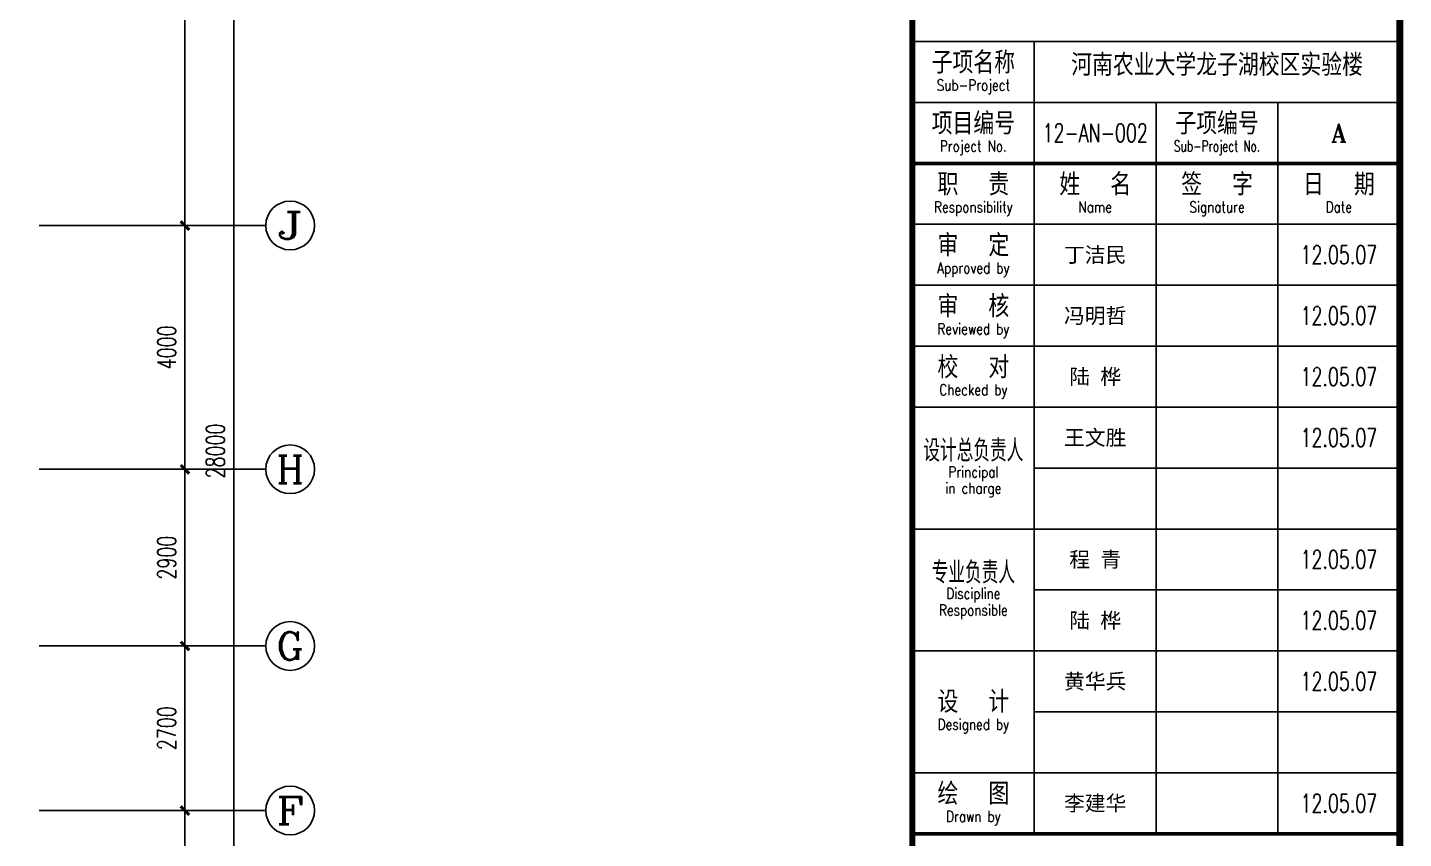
# Model space of a CAD drawing. Extents: x 190999 to 834799, y -200814 to 215286.
# Drawn here: x 524174 to 546759, y 87408 to 100716 of the extents above; entities that cross this region are included whole.
import ezdxf
from ezdxf.enums import TextEntityAlignment as Align

# ---------------------------------------------------------------- set-up
doc = ezdxf.new("R2010")
doc.units = 0
doc.header["$LTSCALE"] = 1000
doc.header["$MEASUREMENT"] = 0
for name, color, linetype in [('AXIS', 3, 'Continuous'), ('AXIS_TEXT', 7, 'Continuous'), ('图框', 189, 'Continuous')]:
    doc.layers.add(name, color=color, linetype=linetype)
doc.styles.add('_TCH_AXIS', font='COMPLEX', dxfattribs={"bigfont": 'GBCBIG'})
doc.styles.add('COMPLEX', font='COMPLEX')
doc.styles.add('DIM_FONT', font='SIMPLEX', dxfattribs={"width": 0.7, "bigfont": 'GBCBIG'})
doc.styles.add('TKZ1_tjhts.shx', font='tjromant.shx', dxfattribs={"bigfont": 'tjhts.shx'})
doc.styles.add('TKZ2_tjkts.shx', font='tjromant.shx', dxfattribs={"bigfont": 'tjkts.shx'})
doc.styles.add('车', font='simhei.ttf')
doc.dimstyles.new('DIMN', dxfattribs={"dimtxt": 300, "dimasz": 100, "dimexe": 250, "dimexo": 300, "dimgap": 150, "dimtad": 1, "dimdec": 0, "dimzin": 0, "dimdsep": 46, "dimtxsty": 'DIM_FONT', "dimblk": 'ARCHTICK', "dimcen": 0.09, "dimclrt": 7, "dimazin": 2, "dimtfac": 1, "dimtdec": 0, "dimtix": 1, "dimtmove": 2, "dimatfit": 3, "dimfxl": 0, "dimtolj": 1, "dimtzin": 0, "dimarcsym": 0})

# ---------------------------------------------------------------- blocks, each defined once
blk = doc.blocks.new('TJAD_TK_A0')
at = {"layer": '图框'}
for p, q in [((2072, -154.7), (2152, -154.7)), ((2092, -284.7), (2092, -154.7)), ((2072, -164.7), (2152, -164.7)), ((2112, -284.7), (2112, -164.7)), ((2132, -284.7), (2132, -164.7)), ((2072, -184.7), (2152, -184.7)), ((2072, -194.7), (2152, -194.7)), ((2072, -204.7), (2152, -204.7)), ((2072, -214.7), (2152, -214.7)), ((2092, -224.7), (2152, -224.7)), ((2072, -234.7), (2152, -234.7)), ((2092, -244.7), (2152, -244.7)), ((2072, -254.7), (2152, -254.7)), ((2092, -264.7), (2152, -264.7)), ((2072, -274.7), (2152, -274.7))]:
    blk.add_line(p, q, dxfattribs=at)
at = {"layer": '图框', "const_width": 1.2}
blk.add_lwpolyline([(2152, -431.7), (2152, 389.3), (998, 389.3), (998, -431.7)], close=True, dxfattribs=at)
at = {"layer": '图框'}
for points, const_width in [([(2072, 389.3), (2072, -431.7)], 1), ([(2072, -174.7), (2152, -174.7)], 0.6), ([(2072, -284.7), (2152, -284.7)], 0.6)]:
    blk.add_lwpolyline(points, dxfattribs=dict(at, const_width=const_width))
at = {"layer": '图框', "style": 'TKZ2_tjkts.shx'}
for s, p in [('子项名称', (2082, -158.16)), ('项目编号', (2082, -168.16)), ('子项编号', (2122, -168.16)), ('职  责', (2082, -178.16)), ('姓  名', (2102, -178.16)), ('签  字', (2122, -178.16)), ('日  期', (2142, -178.16)), ('审  定', (2082, -188.16)), ('审  核', (2082, -198.16)), ('校  对', (2082, -208.16)), ('设  计', (2082, -263.06)), ('绘  图', (2082, -278.16))]:
    blk.add_text(s, height=3.6, dxfattribs=at).set_placement(p, align=Align.MIDDLE_CENTER)
at = {"layer": '图框', "color": 3, "style": 'TKZ1_tjhts.shx'}
for s, height, p in [('河南农业大学龙子湖校区实验楼', 3.6, (2122, -158.54)), ('A', 3, (2142, -169.7))]:
    blk.add_text(s, height=height, dxfattribs=at).set_placement(p, align=Align.MIDDLE_CENTER)
at = {"layer": '图框', "style": 'TKZ2_tjkts.shx'}
for s, height, width, p in [('Sub-Project', 1.8, 0.8, (2082, -161.86)), ('Project No.', 1.8, 0.8, (2082, -171.86)), ('Sub-Project No.', 1.8, 0.7, (2122, -171.86)), ('Responsibility', 1.8, 0.8, (2082, -181.86)), ('Name', 1.8, 0.8, (2102, -181.86)), ('Signature', 1.8, 0.8, (2122, -181.86)), ('Date', 1.8, 0.8, (2142, -181.86)), ('Approved by', 1.8, 0.8, (2082, -191.86)), ('Reviewed by', 1.8, 0.8, (2082, -201.86)), ('Checked by', 1.8, 0.8, (2082, -211.86)), ('设计总负责人', 3.6, 0.8, (2082, -221.83)), ('Principal', 1.8, 0.8, (2082, -225.35)), ('in charge', 1.8, 0.8, (2082, -228)), ('专业负责人', 3.6, 0.8, (2082, -241.83)), ('Discipline', 1.8, 0.8, (2082, -245.28)), ('Responsible', 1.8, 0.8, (2082, -248)), ('Designed by', 1.8, 0.8, (2082, -266.76)), ('Drawn by', 1.8, 0.8, (2082, -281.86))]:
    blk.add_text(s, height=height, dxfattribs=dict(at, width=width)).set_placement(p, align=Align.MIDDLE_CENTER)
at = {"layer": '图框', "color": 3, "style": 'TKZ1_tjhts.shx', "width": 0.7}
blk.add_text('12-AN-002', height=3, dxfattribs=at).set_placement((2102, -169.7), align=Align.MIDDLE_CENTER)
at = {"layer": '图框', "color": 0, "style": '车'}
for s, p in [('丁洁民', (2102, -189.7)), ('冯明哲', (2102, -199.7)), ('陆 桦', (2102, -209.7)), ('王文胜', (2102, -219.7)), ('程 青', (2102, -239.7)), ('陆 桦', (2102, -249.7)), ('黄华兵', (2102, -259.7)), ('李建华', (2102, -279.7))]:
    blk.add_text(s, height=2.5, dxfattribs=at).set_placement(p, align=Align.MIDDLE_CENTER)
at = {"layer": '图框', "color": 0, "style": 'TKZ1_tjhts.shx', "width": 0.7}
for p in [(2142, -189.7), (2142, -199.7), (2142, -209.7), (2142, -219.7), (2142, -239.7), (2142, -249.7), (2142, -259.7), (2142, -279.7)]:
    blk.add_text('12.05.07', height=3, dxfattribs=at).set_placement(p, align=Align.MIDDLE_CENTER)
blk = doc.blocks.new('_ArchTick')
at = {"const_width": 0.5}
blk.add_lwpolyline([(-0.7, -0.7), (0.7, 0.7)], dxfattribs=at)
blk = doc.blocks.new('*D461')
at = {"layer": 'AXIS', "color": 0, "lineweight": -2}
for p, q in [((525963, 105467), (527008, 105467)), ((526758, 97467), (526758, 105467)), ((525963, 97467), (527008, 97467))]:
    blk.add_line(p, q, dxfattribs=at)
at = {"layer": 'Defpoints', "color": 0}
for p in [(525663, 105467), (526758, 105467), (525663, 97467)]:
    blk.add_point(p, dxfattribs=at)
at = {"layer": 'AXIS', "color": 0, "lineweight": -2, "xscale": 100, "yscale": 100, "zscale": 100}
for p, rotation in [((526758, 105467), 90), ((526758, 97467), 270)]:
    blk.add_blockref('_ArchTick', p, dxfattribs=dict(at, rotation=rotation))
at = {"layer": 'AXIS', "color": 7, "insert": (526458, 101467), "char_height": 300, "attachment_point": 5, "rotation": 90, "style": 'DIM_FONT'}
blk.add_mtext('\\A1;8000', dxfattribs=at)
blk = doc.blocks.new('*D462')
at = {"layer": 'AXIS', "color": 0, "lineweight": -2}
for p, q in [((525963, 97467), (527008, 97467)), ((526758, 93467), (526758, 97467)), ((525963, 93467), (527008, 93467))]:
    blk.add_line(p, q, dxfattribs=at)
at = {"layer": 'Defpoints', "color": 0}
for p in [(525663, 97467), (526758, 97467), (525663, 93467)]:
    blk.add_point(p, dxfattribs=at)
at = {"layer": 'AXIS', "color": 0, "lineweight": -2, "xscale": 100, "yscale": 100, "zscale": 100}
for p, rotation in [((526758, 97467), 90), ((526758, 93467), 270)]:
    blk.add_blockref('_ArchTick', p, dxfattribs=dict(at, rotation=rotation))
at = {"layer": 'AXIS', "color": 7, "insert": (526458, 95467), "char_height": 300, "attachment_point": 5, "rotation": 90, "style": 'DIM_FONT'}
blk.add_mtext('\\A1;4000', dxfattribs=at)
blk = doc.blocks.new('*D463')
at = {"layer": 'AXIS', "color": 0, "lineweight": -2}
for p, q in [((525963, 93467), (527008, 93467)), ((526758, 90567), (526758, 93467)), ((525963, 90567), (527008, 90567))]:
    blk.add_line(p, q, dxfattribs=at)
at = {"layer": 'Defpoints', "color": 0}
for p in [(525663, 93467), (526758, 93467), (525663, 90567)]:
    blk.add_point(p, dxfattribs=at)
at = {"layer": 'AXIS', "color": 0, "lineweight": -2, "xscale": 100, "yscale": 100, "zscale": 100}
for p, rotation in [((526758, 93467), 90), ((526758, 90567), 270)]:
    blk.add_blockref('_ArchTick', p, dxfattribs=dict(at, rotation=rotation))
at = {"layer": 'AXIS', "color": 7, "insert": (526458, 92017), "char_height": 300, "attachment_point": 5, "rotation": 90, "style": 'DIM_FONT'}
blk.add_mtext('\\A1;2900', dxfattribs=at)
blk = doc.blocks.new('*D464')
at = {"layer": 'AXIS', "color": 0, "lineweight": -2}
for p, q in [((525963, 90567), (527008, 90567)), ((526758, 87867), (526758, 90567)), ((525963, 87867), (527008, 87867))]:
    blk.add_line(p, q, dxfattribs=at)
at = {"layer": 'Defpoints', "color": 0}
for p in [(525663, 90567), (526758, 90567), (525663, 87867)]:
    blk.add_point(p, dxfattribs=at)
at = {"layer": 'AXIS', "color": 0, "lineweight": -2, "xscale": 100, "yscale": 100, "zscale": 100}
for p, rotation in [((526758, 90567), 90), ((526758, 87867), 270)]:
    blk.add_blockref('_ArchTick', p, dxfattribs=dict(at, rotation=rotation))
at = {"layer": 'AXIS', "color": 7, "insert": (526458, 89217), "char_height": 300, "attachment_point": 5, "rotation": 90, "style": 'DIM_FONT'}
blk.add_mtext('\\A1;2700', dxfattribs=at)
blk = doc.blocks.new('*D465')
at = {"layer": 'AXIS', "color": 0, "lineweight": -2}
for p, q in [((525963, 87867), (527008, 87867)), ((526758, 85467), (526758, 87867)), ((525963, 85467), (527008, 85467))]:
    blk.add_line(p, q, dxfattribs=at)
at = {"layer": 'Defpoints', "color": 0}
for p in [(525663, 87867), (526758, 87867), (525663, 85467)]:
    blk.add_point(p, dxfattribs=at)
at = {"layer": 'AXIS', "color": 0, "lineweight": -2, "xscale": 100, "yscale": 100, "zscale": 100}
for p, rotation in [((526758, 87867), 90), ((526758, 85467), 270)]:
    blk.add_blockref('_ArchTick', p, dxfattribs=dict(at, rotation=rotation))
at = {"layer": 'AXIS', "color": 7, "insert": (526458, 86667), "char_height": 300, "attachment_point": 5, "rotation": 90, "style": 'DIM_FONT'}
blk.add_mtext('\\A1;2400', dxfattribs=at)
blk = doc.blocks.new('*D469')
at = {"layer": 'AXIS', "color": 0, "lineweight": -2}
for p, q in [((525585, 107767), (527808, 107767)), ((527558, 79767), (527558, 107767)), ((525585, 79767), (527808, 79767))]:
    blk.add_line(p, q, dxfattribs=at)
at = {"layer": 'Defpoints', "color": 0}
for p in [(525285, 107767), (527558, 107767), (525285, 79767)]:
    blk.add_point(p, dxfattribs=at)
at = {"layer": 'AXIS', "color": 0, "lineweight": -2, "xscale": 100, "yscale": 100, "zscale": 100}
for p, rotation in [((527558, 107767), 90), ((527558, 79767), 270)]:
    blk.add_blockref('_ArchTick', p, dxfattribs=dict(at, rotation=rotation))
at = {"layer": 'AXIS', "color": 7, "insert": (527258, 93767), "char_height": 300, "attachment_point": 5, "rotation": 90, "style": 'DIM_FONT'}
blk.add_mtext('\\A1;28000', dxfattribs=at)
blk = doc.blocks.new('_AXISO')
blk.add_circle((0, 0), 0.5)
at = {"layer": 'AXIS_TEXT', "style": 'COMPLEX', "width": 1.041667}
blk.add_attdef('A', text='', height=0.56, dxfattribs=at).set_placement((-0.25, -0.28), (0.25, -0.28), align=Align.FIT)

msp = doc.modelspace()

# ---------------------------------------------------------------- linework, layer by layer
at = {"layer": 'AXIS'}
for p, q in [((524363.1, 97467.4), (528084.6, 97467.4)), ((524363.1, 93467.4), (528084.6, 93467.4)), ((524363.1, 90567.4), (528084.6, 90567.4)), ((524363.1, 87867.4), (528084.6, 87867.4))]:
    msp.add_line(p, q, dxfattribs=at)

# ---------------------------------------------------------------- block references
ref = msp.add_blockref('_AXISO', (528484.6, 97467.4), dxfattribs=dict(at, xscale=800, yscale=800, zscale=800))
ref.add_attrib('A', 'J', dxfattribs={"layer": 'AXIS_TEXT', "height": 452.5, "style": '_TCH_AXIS', "width": 1.909091}).set_placement((528258.3, 97241.1), (528710.9, 97241.1), align=Align.FIT)
ref = msp.add_blockref('_AXISO', (528484.6, 93467.4), dxfattribs=dict(at, xscale=800, yscale=800, zscale=800))
ref.add_attrib('A', 'H', dxfattribs={"layer": 'AXIS_TEXT', "height": 452.5, "style": '_TCH_AXIS', "width": 1.05}).set_placement((528258.3, 93241.1), (528710.9, 93241.1), align=Align.FIT)
ref = msp.add_blockref('_AXISO', (528484.6, 90567.4), dxfattribs=dict(at, xscale=800, yscale=800, zscale=800))
ref.add_attrib('A', 'G', dxfattribs={"layer": 'AXIS_TEXT', "height": 452.5, "style": '_TCH_AXIS', "width": 1.166667}).set_placement((528258.3, 90341.1), (528710.9, 90341.1), align=Align.FIT)
ref = msp.add_blockref('_AXISO', (528484.6, 87867.4), dxfattribs=dict(at, xscale=800, yscale=800, zscale=800))
ref.add_attrib('A', 'F', dxfattribs={"layer": 'AXIS_TEXT', "height": 452.5, "style": '_TCH_AXIS', "width": 1.3125}).set_placement((528258.3, 87641.1), (528710.9, 87641.1), align=Align.FIT)
at = {"layer": '图框', "xscale": 100, "yscale": 100, "zscale": 100}
msp.add_blockref('TJAD_TK_A0', (331498.6, 115956.8), dxfattribs=at)

# ---------------------------------------------------------------- dimensions: what is measured, and where the dimension line sits
at = {"layer": 'AXIS'}
for p1, p2, distance, picture, middle in [((525285.3, 79767.4), (525285.3, 107767.4), -2272.2, '*D469', (527257.5, 93767.4)), ((525663.1, 97467.4), (525663.1, 105467.4), -1094.4, '*D461', (526457.5, 101467.4)), ((525663.1, 93467.4), (525663.1, 97467.4), -1094.4, '*D462', (526457.5, 95467.4)), ((525663.1, 90567.4), (525663.1, 93467.4), -1094.4, '*D463', (526457.5, 92017.4)), ((525663.1, 87867.4), (525663.1, 90567.4), -1094.4, '*D464', (526457.5, 89217.4)), ((525663.1, 85467.4), (525663.1, 87867.4), -1094.4, '*D465', (526457.5, 86667.4))]:
    dim = msp.add_aligned_dim(p1=p1, p2=p2, distance=distance, dimstyle='DIMN', dxfattribs=at)
    dim.commit()
    dim.dimension.update_dxf_attribs({"geometry": picture, "text_midpoint": middle})

doc.saveas('drawing.dxf')
